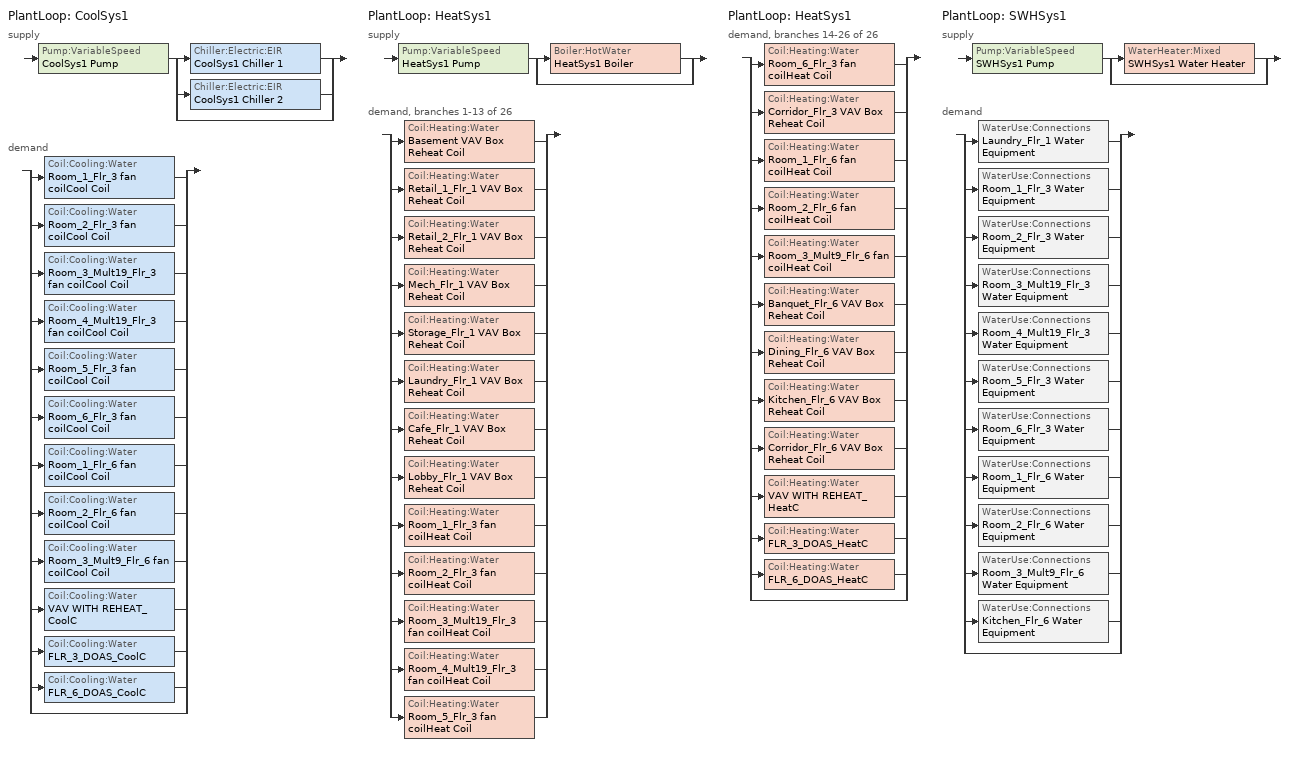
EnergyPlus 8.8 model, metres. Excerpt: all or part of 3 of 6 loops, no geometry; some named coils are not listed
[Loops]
PlantLoop 'CoolSys1'
 supply: Pump:VariableSpeed 'CoolSys1 Pump' > split
  | Chiller:Electric:EIR 'CoolSys1 Chiller 1'
  | Chiller:Electric:EIR 'CoolSys1 Chiller 2'
  | bypass
 demand: split
  | Coil:Cooling:Water 'Room_1_Flr_3 fan coilCool Coil'
  | Coil:Cooling:Water 'Room_2_Flr_3 fan coilCool Coil'
  | Coil:Cooling:Water 'Room_3_Mult19_Flr_3 fan coilCool Coil'
  | Coil:Cooling:Water 'Room_4_Mult19_Flr_3 fan coilCool Coil'
  | Coil:Cooling:Water 'Room_5_Flr_3 fan coilCool Coil'
  | Coil:Cooling:Water 'Room_6_Flr_3 fan coilCool Coil'
  | Coil:Cooling:Water 'Room_1_Flr_6 fan coilCool Coil'
  | Coil:Cooling:Water 'Room_2_Flr_6 fan coilCool Coil'
  | Coil:Cooling:Water 'Room_3_Mult9_Flr_6 fan coilCool Coil'
  | Coil:Cooling:Water 'VAV WITH REHEAT_CoolC'
  | Coil:Cooling:Water 'FLR_3_DOAS_CoolC'
  | Coil:Cooling:Water 'FLR_6_DOAS_CoolC'
  | bypass
PlantLoop 'HeatSys1'
 supply: Pump:VariableSpeed 'HeatSys1 Pump' > split
  | Boiler:HotWater 'HeatSys1 Boiler'
  | bypass
 demand, branches 1-13 of 26: split
  | Coil:Heating:Water 'Basement VAV Box Reheat Coil'
  | Coil:Heating:Water 'Retail_1_Flr_1 VAV Box Reheat Coil'
  | Coil:Heating:Water 'Retail_2_Flr_1 VAV Box Reheat Coil'
  | Coil:Heating:Water 'Mech_Flr_1 VAV Box Reheat Coil'
  | Coil:Heating:Water 'Storage_Flr_1 VAV Box Reheat Coil'
  | Coil:Heating:Water 'Laundry_Flr_1 VAV Box Reheat Coil'
  | Coil:Heating:Water 'Cafe_Flr_1 VAV Box Reheat Coil'
  | Coil:Heating:Water 'Lobby_Flr_1 VAV Box Reheat Coil'
  | Coil:Heating:Water 'Room_1_Flr_3 fan coilHeat Coil'
  | Coil:Heating:Water 'Room_2_Flr_3 fan coilHeat Coil'
  | Coil:Heating:Water 'Room_3_Mult19_Flr_3 fan coilHeat Coil'
  | Coil:Heating:Water 'Room_4_Mult19_Flr_3 fan coilHeat Coil'
  | Coil:Heating:Water 'Room_5_Flr_3 fan coilHeat Coil'
PlantLoop 'HeatSys1'
 demand, branches 14-26 of 26: split
  | Coil:Heating:Water 'Room_6_Flr_3 fan coilHeat Coil'
  | Coil:Heating:Water 'Corridor_Flr_3 VAV Box Reheat Coil'
  | Coil:Heating:Water 'Room_1_Flr_6 fan coilHeat Coil'
  | Coil:Heating:Water 'Room_2_Flr_6 fan coilHeat Coil'
  | Coil:Heating:Water 'Room_3_Mult9_Flr_6 fan coilHeat Coil'
  | Coil:Heating:Water 'Banquet_Flr_6 VAV Box Reheat Coil'
  | Coil:Heating:Water 'Dining_Flr_6 VAV Box Reheat Coil'
  | Coil:Heating:Water 'Kitchen_Flr_6 VAV Box Reheat Coil'
  | Coil:Heating:Water 'Corridor_Flr_6 VAV Box Reheat Coil'
  | Coil:Heating:Water 'VAV WITH REHEAT_HeatC'
  | Coil:Heating:Water 'FLR_3_DOAS_HeatC'
  | Coil:Heating:Water 'FLR_6_DOAS_HeatC'
  | bypass
PlantLoop 'SWHSys1'
 supply: Pump:VariableSpeed 'SWHSys1 Pump' > split
  | WaterHeater:Mixed 'SWHSys1 Water Heater'
  | bypass
 demand: split
  | WaterUse:Connections 'Laundry_Flr_1 Water Equipment'
  | WaterUse:Connections 'Room_1_Flr_3 Water Equipment'
  | WaterUse:Connections 'Room_2_Flr_3 Water Equipment'
  | WaterUse:Connections 'Room_3_Mult19_Flr_3 Water Equipment'
  | WaterUse:Connections 'Room_4_Mult19_Flr_3 Water Equipment'
  | WaterUse:Connections 'Room_5_Flr_3 Water Equipment'
  | WaterUse:Connections 'Room_6_Flr_3 Water Equipment'
  | WaterUse:Connections 'Room_1_Flr_6 Water Equipment'
  | WaterUse:Connections 'Room_2_Flr_6 Water Equipment'
  | WaterUse:Connections 'Room_3_Mult9_Flr_6 Water Equipment'
  | WaterUse:Connections 'Kitchen_Flr_6 Water Equipment'
  | bypass
[Fan:ConstantVolume] Availability Schedule=ALWAYS_ON; Fan Total Efficiency=0.52; Pressure Rise {Pa}=331; Maximum Flow Rate {m3/s}=AUTOSIZE; Motor Efficiency=0.8; Motor In Airstream Fraction=1
Room_1_Flr_3 fan coilfan; Room_1_Flr_6 fan coilfan; Room_2_Flr_3 fan coilfan; Room_2_Flr_6 fan coilfan; Room_3_Mult19_Flr_3 fan coilfan; Room_3_Mult9_Flr_6 fan coilfan; Room_4_Mult19_Flr_3 fan coilfan; Room_5_Flr_3 fan coilfan; Room_6_Flr_3 fan coilfan
[Coil:Heating:Water] Availability Schedule=ALWAYS_ON; U-Factor Times Area Value {W/K}=AUTOSIZE; Maximum Water Flow Rate {m3/s}=AUTOSIZE; Performance Input Method=UFactorTimesAreaAndDesignWaterFlowRate; Rated Capacity {W}=AUTOSIZE; Rated Inlet Water Temperature {C}=82.2; Rated Inlet Air Temperature {C}=16.6; Rated Outlet Water Temperature {C}=71.1; Rated Outlet Air Temperature {C}=32.2
Banquet_Flr_6 VAV Box Reheat Coil; Basement VAV Box Reheat Coil; Cafe_Flr_1 VAV Box Reheat Coil; Corridor_Flr_3 VAV Box Reheat Coil; Corridor_Flr_6 VAV Box Reheat Coil; Dining_Flr_6 VAV Box Reheat Coil; Kitchen_Flr_6 VAV Box Reheat Coil; Laundry_Flr_1 VAV Box Reheat Coil; Lobby_Flr_1 VAV Box Reheat Coil; Mech_Flr_1 VAV Box Reheat Coil; Retail_1_Flr_1 VAV Box Reheat Coil; Retail_2_Flr_1 VAV Box Reheat Coil; Room_1_Flr_3 fan coilHeat Coil; Room_1_Flr_6 fan coilHeat Coil; Room_2_Flr_3 fan coilHeat Coil; Room_2_Flr_6 fan coilHeat Coil; Room_3_Mult19_Flr_3 fan coilHeat Coil; Room_3_Mult9_Flr_6 fan coilHeat Coil; Room_4_Mult19_Flr_3 fan coilHeat Coil; Room_5_Flr_3 fan coilHeat Coil; Room_6_Flr_3 fan coilHeat Coil; Storage_Flr_1 VAV Box Reheat Coil
[Coil:Cooling:Water] Availability Schedule=ALWAYS_ON; Design Water Flow Rate {m3/s}=AUTOSIZE; Design Air Flow Rate {m3/s}=AUTOSIZE; Design Inlet Water Temperature {C}=AUTOSIZE; Design Inlet Air Temperature {C}=AUTOSIZE; Design Outlet Air Temperature {C}=AUTOSIZE; Design Inlet Air Humidity Ratio {kgWater/kgDryAir}=AUTOSIZE; Design Outlet Air Humidity Ratio {kgWater/kgDryAir}=AUTOSIZE; Type of Analysis=SimpleAnalysis; Heat Exchanger Configuration=CrossFlow
Room_3_Mult9_Flr_6 fan coilCool Coil; Room_2_Flr_6 fan coilCool Coil; Room_1_Flr_6 fan coilCool Coil; Room_1_Flr_3 fan coilCool Coil; Room_2_Flr_3 fan coilCool Coil; Room_3_Mult19_Flr_3 fan coilCool Coil; Room_4_Mult19_Flr_3 fan coilCool Coil; Room_6_Flr_3 fan coilCool Coil; Room_5_Flr_3 fan coilCool Coil
[ZoneHVAC:FourPipeFanCoil] Availability Schedule=ALWAYS_ON; Capacity Control Method=ConstantFanVariableFlow; Maximum Supply Air Flow Rate {m3/s}=AUTOSIZE; Maximum Outdoor Air Flow Rate {m3/s}=0; Maximum Cold Water Flow Rate {m3/s}=AUTOSIZE; Minimum Cold Water Flow Rate {m3/s}=0; Cooling Convergence Tolerance=0.001; Maximum Hot Water Flow Rate {m3/s}=AUTOSIZE; Minimum Hot Water Flow Rate {m3/s}=0; Heating Convergence Tolerance=0.001
Name | Supply Air Fan | Cooling Coil | Heating Coil
Room_1_Flr_3 fan coil | Room_1_Flr_3 fan coilfan | Room_1_Flr_3 fan coilCool Coil | Room_1_Flr_3 fan coilHeat Coil
Room_1_Flr_6 fan coil | Room_1_Flr_6 fan coilfan | Room_1_Flr_6 fan coilCool Coil | Room_1_Flr_6 fan coilHeat Coil
Room_2_Flr_3 fan coil | Room_2_Flr_3 fan coilfan | Room_2_Flr_3 fan coilCool Coil | Room_2_Flr_3 fan coilHeat Coil
Room_2_Flr_6 fan coil | Room_2_Flr_6 fan coilfan | Room_2_Flr_6 fan coilCool Coil | Room_2_Flr_6 fan coilHeat Coil
Room_3_Mult19_Flr_3 fan coil | Room_3_Mult19_Flr_3 fan coilfan | Room_3_Mult19_Flr_3 fan coilCool Coil | Room_3_Mult19_Flr_3 fan coilHeat Coil
Room_3_Mult9_Flr_6 fan coil | Room_3_Mult9_Flr_6 fan coilfan | Room_3_Mult9_Flr_6 fan coilCool Coil | Room_3_Mult9_Flr_6 fan coilHeat Coil
Room_4_Mult19_Flr_3 fan coil | Room_4_Mult19_Flr_3 fan coilfan | Room_4_Mult19_Flr_3 fan coilCool Coil | Room_4_Mult19_Flr_3 fan coilHeat Coil
Room_5_Flr_3 fan coil | Room_5_Flr_3 fan coilfan | Room_5_Flr_3 fan coilCool Coil | Room_5_Flr_3 fan coilHeat Coil
Room_6_Flr_3 fan coil | Room_6_Flr_3 fan coilfan | Room_6_Flr_3 fan coilCool Coil | Room_6_Flr_3 fan coilHeat Coil
[SetpointManager:Scheduled] Control Variable=Temperature
Name | Schedule | Setpoint Node or NodeList
HeatSys1 Boiler Setpoint Manager | HW-Loop-Temp-Schedule | HeatSys1 Supply Equipment Outlet Node
CoolSys1 Chiller 1 Setpoint Manager | CW-Loop-Temp-Schedule | CoolSys1 Supply Equipment Outlet Node 1
CoolSys1 Chiller 2 Setpoint Manager | CW-Loop-Temp-Schedule | CoolSys1 Supply Equipment Outlet Node 2
CoolSys1 Loop Setpoint Manager | CW-Loop-Temp-Schedule | CoolSys1 Supply Outlet Node
HeatSys1 Loop Setpoint Manager | HW-Loop-Temp-Schedule | HeatSys1 Supply Outlet Node
SWHSys1 Loop Setpoint Manager | SWHSys1-Loop-Temp-Schedule | SWHSys1 Supply Outlet Node
[Boiler:HotWater]
HeatSys1 Boiler: Fuel Type=NATURALGAS; Nominal Capacity {W}=AUTOSIZE; Nominal Thermal Efficiency=0.78; Efficiency Curve Temperature Evaluation Variable=LeavingBoiler; Design Water Outlet Temperature {C}=82.2; Design Water Flow Rate {m3/s}=AUTOSIZE; Minimum Part Load Ratio=0; Maximum Part Load Ratio=1.2; Optimum Part Load Ratio=1; Water Outlet Upper Temperature Limit {C}=95; Boiler Flow Mode=LeavingSetpointModulated; Parasitic Electric Load {W}=0; Sizing Factor=1
[Chiller:Electric:EIR] Reference Capacity {W}=AUTOSIZE; Reference COP {W/W}=5.5; Reference Leaving Chilled Water Temperature {C}=6.67; Reference Entering Condenser Fluid Temperature {C}=35; Reference Chilled Water Flow Rate {m3/s}=AutoSize; Reference Condenser Fluid Flow Rate {m3/s}=AutoSize; Cooling Capacity Function of Temperature Curve=Air-Cooled Default 90.1-2004 Cap_fT; Electric Input to Cooling Output Ratio Function of Temperature Curve=Air-Cooled Default 90.1-2004 EIR_fT; Electric Input to Cooling Output Ratio Function of Part Load Ratio Curve=Air-Cooled GTE 150tons Default 90.1-2004 EIR_fPLR; Minimum Part Load Ratio=0.15; Maximum Part Load Ratio=1; Optimum Part Load Ratio=0.8; Minimum Unloading Ratio=0.15; Condenser Type=AIRCOOLED; Leaving Chilled Water Lower Temperature Limit {C}=2; Chiller Flow Mode=LeavingSetpointModulated; Design Heat Recovery Water Flow Rate {m3/s}=0; Sizing Factor=0.2
CoolSys1 Chiller 1; CoolSys1 Chiller 2
[Pump:VariableSpeed] Design Maximum Flow Rate {m3/s}=AUTOSIZE; Design Pump Head {Pa}=179352; Design Power Consumption {W}=AUTOSIZE; Motor Efficiency=0.9; Fraction of Motor Inefficiencies to Fluid Stream=0; Coefficient 1 of the Part Load Performance Curve=0; Coefficient 2 of the Part Load Performance Curve=1; Coefficient 3 of the Part Load Performance Curve=0; Coefficient 4 of the Part Load Performance Curve=0; Design Minimum Flow Rate {m3/s}=0; Pump Control Type=Intermittent
CoolSys1 Pump; HeatSys1 Pump; SWHSys1 Pump
[PlantEquipmentList]
CoolSys1 Equipment List: CoolSys1 Chiller 1, CoolSys1 Chiller 2
HeatSys1 Equipment List: HeatSys1 Boiler
SWHSys1 Equipment List: SWHSys1 Water Heater
[Sizing:Plant]
Name | Loop Type | Design Loop Exit Temperature {C} | Loop Design Temperature Difference {deltaC}
CoolSys1 | Cooling | 6.67 | 6.67
HeatSys1 | Heating | 82.2 | 11.1
SWHSys1 | Heating | 60 | 5
[PlantEquipmentOperationSchemes] Control Scheme 1 Schedule=PlantOnSched
Name | Control Scheme 1
CoolSys1 Loop Operation Scheme List | CoolSys1 Operation Scheme
HeatSys1 Loop Operation Scheme List | HeatSys1 Operation Scheme
SWHSys1 Loop Operation Scheme List | SWHSys1 Operation Scheme
[PlantEquipmentOperation:HeatingLoad] Load Range 1 Lower Limit {W}=0; Load Range 1 Upper Limit {W}=1000000000000000
Name | Range 1 Equipment List
HeatSys1 Operation Scheme | HeatSys1 Equipment List
SWHSys1 Operation Scheme | SWHSys1 Equipment List
[PlantEquipmentOperation:CoolingLoad]
CoolSys1 Operation Scheme: Load Range 1 Lower Limit {W}=0; Load Range 1 Upper Limit {W}=100000000000000; Range 1 Equipment List=CoolSys1 Equipment List
[PlantLoop] Fluid Type=Water; Maximum Loop Flow Rate {m3/s}=AUTOSIZE; Minimum Loop Flow Rate {m3/s}=0; Plant Loop Volume {m3}=AUTOSIZE
Name | Plant Equipment Operation Scheme | Maximum Loop Temperature {C} | Minimum Loop Temperature {C} | Load Distribution Scheme
CoolSys1 | CoolSys1 Loop Operation Scheme List | 98 | 1 | UniformLoad
HeatSys1 | HeatSys1 Loop Operation Scheme List | 100 | 10 | Optimal
SWHSys1 | SWHSys1 Loop Operation Scheme List | 60 | 10 | Optimal
[WaterHeater:Mixed]
SWHSys1 Water Heater: Tank Volume {m3}=2; Setpoint Temperature Schedule=SWHSys1 Water Heater Setpoint Temperature Schedule Name; Deadband Temperature Difference {deltaC}=2; Maximum Temperature Limit {C}=82.2222; Heater Control Type=Cycle; Heater Maximum Capacity {W}=845000; Heater Fuel Type=NATURALGAS; Heater Thermal Efficiency=0.8; Off Cycle Parasitic Fuel Consumption Rate {W}=20; Off Cycle Parasitic Fuel Type=NATURALGAS; Off Cycle Parasitic Heat Fraction to Tank=0.8; On Cycle Parasitic Fuel Type=NATURALGAS; Ambient Temperature Indicator=SCHEDULE; Ambient Temperature Schedule=SWHSys1 Water Heater Ambient Temperature Schedule Name; Off Cycle Loss Coefficient to Ambient Temperature {W/K}=6; On Cycle Loss Coefficient to Ambient Temperature {W/K}=6; Use Side Effectiveness=1; Source Side Effectiveness=1; Use Side Design Flow Rate {m3/s}=AUTOSIZE; Source Side Design Flow Rate {m3/s}=AUTOSIZE; Indirect Water Heating Recovery Time {hr}=1.5
[WaterUse:Equipment] Sensible Fraction Schedule=Water Equipment Sensible fract sched; Latent Fraction Schedule=Water Equipment Latent fract sched
Name | Peak Flow Rate {m3/s} | Flow Rate Fraction Schedule | Target Temperature Schedule | Hot Water Supply Temperature Schedule | Zone
Kitchen_Flr_6 Water Equipment | 0.0001399 | Kitchen_SWH_SCH | Kitchen Water Equipment Temp Sched | Kitchen Water Equipment Hot Supply Temp Sched | Kitchen_Flr_6
Laundry_Flr_1 Water Equipment | 0.0001647 | LaundryRoom_SWH_Sch | Laundry Water Equipment Temp Sched | Laundry Water Equipment Hot Supply Temp Sched | Laundry_Flr_1
Room_1_Flr_3 Water Equipment | 1.314e-06 | GuestRoom_SWH_Sch | Guest Room Water Equipment Temp Sched | Guest Room Water Equipment Hot Supply Temp Sched | Room_1_Flr_3
Room_1_Flr_6 Water Equipment | 1.314e-06 | GuestRoom_SWH_Sch | Guest Room Water Equipment Temp Sched | Guest Room Water Equipment Hot Supply Temp Sched | Room_1_Flr_6
Room_2_Flr_3 Water Equipment | 1.314e-06 | GuestRoom_SWH_Sch | Guest Room Water Equipment Temp Sched | Guest Room Water Equipment Hot Supply Temp Sched | Room_2_Flr_3
Room_2_Flr_6 Water Equipment | 1.314e-06 | GuestRoom_SWH_Sch | Guest Room Water Equipment Temp Sched | Guest Room Water Equipment Hot Supply Temp Sched | Room_2_Flr_6
Room_3_Mult19_Flr_3 Water Equipment | 2.4966e-05 | GuestRoom_SWH_Sch | Guest Room Water Equipment Temp Sched | Guest Room Water Equipment Hot Supply Temp Sched | Room_3_Mult19_Flr_3
Room_3_Mult9_Flr_6 Water Equipment | 1.1826e-05 | GuestRoom_SWH_Sch | Guest Room Water Equipment Temp Sched | Guest Room Water Equipment Hot Supply Temp Sched | Room_3_Mult9_Flr_6
Room_4_Mult19_Flr_3 Water Equipment | 2.4966e-05 | GuestRoom_SWH_Sch | Guest Room Water Equipment Temp Sched | Guest Room Water Equipment Hot Supply Temp Sched | Room_4_Mult19_Flr_3
Room_5_Flr_3 Water Equipment | 1.314e-06 | GuestRoom_SWH_Sch | Guest Room Water Equipment Temp Sched | Guest Room Water Equipment Hot Supply Temp Sched | Room_5_Flr_3
Room_6_Flr_3 Water Equipment | 1.314e-06 | GuestRoom_SWH_Sch | Guest Room Water Equipment Temp Sched | Guest Room Water Equipment Hot Supply Temp Sched | Room_6_Flr_3
[WaterUse:Connections]
Name | Water Use Equipment 1
Kitchen_Flr_6 Water Equipment | Kitchen_Flr_6 Water Equipment
Laundry_Flr_1 Water Equipment | Laundry_Flr_1 Water Equipment
Room_1_Flr_3 Water Equipment | Room_1_Flr_3 Water Equipment
Room_1_Flr_6 Water Equipment | Room_1_Flr_6 Water Equipment
Room_2_Flr_3 Water Equipment | Room_2_Flr_3 Water Equipment
Room_2_Flr_6 Water Equipment | Room_2_Flr_6 Water Equipment
Room_3_Mult19_Flr_3 Water Equipment | Room_3_Mult19_Flr_3 Water Equipment
Room_3_Mult9_Flr_6 Water Equipment | Room_3_Mult9_Flr_6 Water Equipment
Room_4_Mult19_Flr_3 Water Equipment | Room_4_Mult19_Flr_3 Water Equipment
Room_5_Flr_3 Water Equipment | Room_5_Flr_3 Water Equipment
Room_6_Flr_3 Water Equipment | Room_6_Flr_3 Water Equipment
[Schedule:Compact]
ALWAYS_ON; PlantOnSched: Through: 12/31, For: AllDays, Until: 24:00, 1
CW-Loop-Temp-Schedule: Through: 12/31, For: AllDays, Until: 24:00, 6.7
HW-Loop-Temp-Schedule; Laundry Water Equipment Hot Supply Temp Sched; Laundry Water Equipment Temp Sched; SWHSys1 Water Heater Setpoint Temperature Schedule Name; SWHSys1-Loop-Temp-Schedule: Through: 12/31, For: AllDays, Until: 24:00, 60
Kitchen_SWH_SCH: Through: 12/31, For: Weekdays SummerDesignDay, Until: 01:00, 0.2, Until: 04:00, 0.15, Until: 05:00, 0.2, Until: 06:00, 0.25, Until: 07:00, 0.5, Until: 08:00, 0.6, Until: 09:00, 0.55, Until: 10:00, 0.45, Until: 11:00, 0.4, Until: 12:00, 0.45, Until: 13:00, 0.4, Until: 14:00, 0.35, Until: 17:00, 0.3, Until: 18:00, 0.4, Until: 19:00, 0.55, Until: 20:00, 0.6, Until: 21:00, 0.5, Until: 22:00, 0.55, Until: 23:00, 0.45, Until: 24:00, 0.25, For: Saturday WinterDesignDay, Until: 01:00, 0.2, Until: 04:00, 0.15, Until: 05:00, 0.2, Until: 06:00, 0.25, Until: 07:00, 0.4, Until: 10:00, 0.5, Until: 11:00, 0.45, Until: 13:00, 0.5, Until: 14:00, 0.45, Until: 16:00, 0.4, Until: 17:00, 0.35, Until: 18:00, 0.4, Until: 20:00, 0.55, Until: 21:00, 0.5, Until: 22:00, 0.55, Until: 23:00, 0.4, Until: 24:00, 0.3, For: Sunday Holidays AllOtherDays, Until: 01:00, 0.25, Until: 05:00, 0.2, Until: 06:00, 0.3, Until: 09:00, 0.5, Until: 10:00, 0.55, Until: 12:00, 0.5, Until: 14:00, 0.4, Until: 17:00, 0.3, Until: 18:00, 0.4, Until: 20:00, 0.5, Until: 21:00, 0.4, Until: 22:00, 0.5, Until: 23:00, 0.4, Until: 24:00, 0.2
GuestRoom_SWH_Sch: Through: 12/31, For: Weekdays, Until: 01:00, 0.2, Until: 04:00, 0.15, Until: 05:00, 0.2, Until: 06:00, 0.35, Until: 07:00, 0.6, Until: 08:00, 0.8, Until: 09:00, 0.55, Until: 10:00, 0.4, Until: 11:00, 0.3, Until: 17:00, 0.2, Until: 18:00, 0.3, Until: 19:00, 0.55, Until: 21:00, 0.4, Until: 22:00, 0.6, Until: 23:00, 0.45, Until: 24:00, 0.25, For: AllOtherDays, Until: 01:00, 0.2, Until: 04:00, 0.15, Until: 05:00, 0.2, Until: 06:00, 0.25, Until: 07:00, 0.35, Until: 08:00, 0.6, Until: 09:00, 0.8, Until: 10:00, 0.55, Until: 11:00, 0.4, Until: 12:00, 0.3, Until: 17:00, 0.2, Until: 18:00, 0.25, Until: 19:00, 0.3, Until: 22:00, 0.4, Until: 23:00, 0.6, Until: 24:00, 0.35
LaundryRoom_SWH_Sch: Through: 12/31, For: AllDays, Until: 08:00, 0, Until: 16:00, 1, Until: 24:00, 0
Water Equipment Latent fract sched: Through: 12/31, For: AllDays, Until: 24:00, 0.05
Water Equipment Sensible fract sched: Through: 12/31, For: AllDays, Until: 24:00, 0.2
Guest Room Water Equipment Hot Supply Temp Sched; Guest Room Water Equipment Temp Sched: Through: 12/31, For: AllDays, Until: 24:00, 43.3
Kitchen Water Equipment Hot Supply Temp Sched; Kitchen Water Equipment Temp Sched: Through: 12/31, For: AllDays, Until: 24:00, 49
SWHSys1 Water Heater Ambient Temperature Schedule Name: Through: 12/31, For: AllDays, Until: 24:00, 22
[Curve:Biquadratic] Minimum Value of x=0; Maximum Value of x=20; Minimum Value of y=0; Maximum Value of y=50
Name | Coefficient1 Constant | Coefficient2 x | Coefficient3 x**2 | Coefficient4 y | Coefficient5 y**2 | Coefficient6 x*y
Air-Cooled Default 90.1-2004 Cap_fT | 1.04338 | 0.0407077 | 0.0004506 | -0.0041514 | -8.86e-05 | -0.0003467
Air-Cooled Default 90.1-2004 EIR_fT | 0.596191 | -0.0099496 | 0.0007888 | 0.0004506 | 0.0004875 | -0.0007623
[Curve:Quadratic]
Air-Cooled GTE 150tons Default 90.1-2004 EIR_fPLR: Coefficient1 Constant=0.0727; Coefficient2 x=0.953; Coefficient3 x**2=-0.0266; Minimum Value of x=0; Maximum Value of x=1.2
